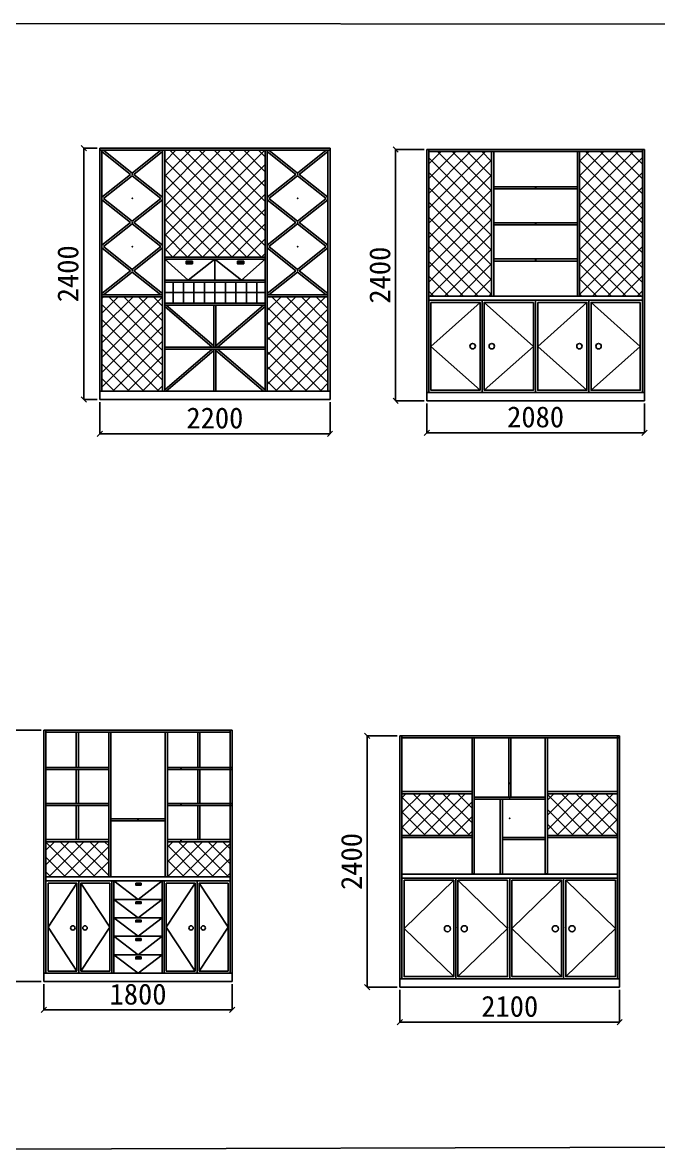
# Model space of a CAD drawing. Header units: millimetres. Extents: x 204800 to 233555, y -2285 to 8522.
# Drawn here: x 212436 to 218511, y -2285 to 8497 of the extents above; entities that cross this region are included whole.
import ezdxf

# ---------------------------------------------------------------- set-up
doc = ezdxf.new("R2010")
doc.units = ezdxf.units.MM
doc.layers.add('012', color=4, linetype='Continuous')
doc.layers.add('DIM【标注】', color=66, linetype='Continuous')
doc.styles.add('ROMANS', font='romans.shx', dxfattribs={"bigfont": 'hztxt'})
doc.styles.add('宋体', font='SimSun.ttf', dxfattribs={"height": 200})
doc.dimstyles.new('模型空间1：40', dxfattribs={"dimscale": 50, "dimtxt": 1.4, "dimasz": 1, "dimexe": 0, "dimexo": 0.5, "dimgap": 1, "dimtad": 1, "dimdec": 0, "dimrnd": 5, "dimzin": 0, "dimdsep": 46, "dimtxsty": 'ROMANS', "dimblk": 'ARCHTICK', "dimcen": 0.09, "dimclrd": 1, "dimclre": 1, "dimclrt": 2, "dimadec": 0, "dimazin": 0, "dimtfac": 1, "dimtdec": 0, "dimtix": 1, "dimtmove": 2, "dimatfit": 3, "dimldrblk": 'ZHL-SOFT_JT', "dimfxl": 2, "dimfxlon": 1, "dimtolj": 1, "dimtzin": 0, "dimarcsym": 0})
pattern_1 = [(45, (-426202.14, 2786600.9), (-70.710678, 70.710678), []), (135, (-426202.14, 2786600.9), (-70.710678, -70.710678), [])]

# ---------------------------------------------------------------- blocks, each defined once
blk = doc.blocks.new('_OBLIQUE')
at = {"color": 0, "linetype": 'ByBlock'}
blk.add_line((-0.5, -0.5), (0.5, 0.5), dxfattribs=at)
blk = doc.blocks.new('*D42')
at = {"layer": 'DEFPOINTS', "color": 0, "ltscale": 6, "transparency": 16777216}
for p in [(213173, 4897), (215373, 4897), (215373, 4569)]:
    blk.add_point(p, dxfattribs=at)
at = {"layer": 'DIM【标注】', "color": 251, "lineweight": -2, "ltscale": 6, "transparency": 16777216}
for p, q in [((213173, 4872), (213173, 4569)), ((215373, 4872), (215373, 4569)), ((213173, 4569), (215373, 4569))]:
    blk.add_line(p, q, dxfattribs=at)
at = {"layer": 'DIM【标注】', "color": 251, "lineweight": -2, "ltscale": 6, "transparency": 16777216, "xscale": 50, "yscale": 50, "zscale": 50, "rotation": 180}
blk.add_blockref('_OBLIQUE', (213173, 4569), dxfattribs=at)
at = {"layer": 'DIM【标注】', "color": 251, "lineweight": -2, "ltscale": 6, "transparency": 16777216, "xscale": 50, "yscale": 50, "zscale": 50}
blk.add_blockref('_OBLIQUE', (215373, 4569), dxfattribs=at)
at = {"layer": 'DIM【标注】', "color": 8, "ltscale": 6, "transparency": 16777216, "insert": (214273, 4719), "char_height": 200, "attachment_point": 5, "style": '宋体'}
blk.add_mtext('\\A1;2200', dxfattribs=at)
blk = doc.blocks.new('ZHL-SOFT_JT')
for p, q in [((-0.94, 0.839), (-0.94, 0.839)), ((-0.94, 0.737), (-0.94, 0.737)), ((-0.94, 0.63647), (-0.94, 0.63647)), ((-0.867, 0.7737), (-0.867, 0.7737)), ((-0.867, 0.6758), (-0.867, 0.6758)), ((-0.867, 0.586942), (-0.867, 0.586942)), ((-0.787, 0.7022), (-0.787, 0.7022)), ((-0.787, 0.614), (-0.787, 0.614)), ((-0.787, 0.53266), (-0.787, 0.53266)), ((-0.7, 0.5526), (-0.7, 0.5526)), ((-0.7, 0.4797), (-0.7, 0.4797)), ((-0.629, 0.49), (-0.63, 0.49)), ((-0.552, 0.4299), (-0.552, 0.4299)), ((-0.472, 0.368), (-0.472, 0.368)), ((-0.3929, 0.3067), (-0.3929, 0.3067)), ((-0.31548, 0.24568), (-0.31548, 0.24568)), ((-0.23659, 0.184298), (-0.23659, 0.184298)), ((-0.94, -0.63647), (-0.94, -0.63647)), ((-0.94, -0.737), (-0.94, -0.737)), ((-0.94, -0.839), (-0.94, -0.839)), ((-0.867, -0.586942), (-0.867, -0.586942)), ((-0.867, -0.6758), (-0.867, -0.6758)), ((-0.867, -0.7737), (-0.867, -0.7737)), ((-0.787, -0.53266), (-0.787, -0.53266)), ((-0.787, -0.614), (-0.787, -0.614)), ((-0.787, -0.7022), (-0.787, -0.7022)), ((-0.7, -0.4797), (-0.7, -0.4797)), ((-0.7, -0.5526), (-0.7, -0.5526)), ((-0.629, -0.49), (-0.63, -0.49)), ((-0.552, -0.4299), (-0.552, -0.4299)), ((-0.472, -0.368), (-0.472, -0.368)), ((-0.3929, -0.3067), (-0.3929, -0.3067)), ((-0.31548, -0.24568), (-0.31548, -0.24568)), ((-0.23659, -0.184298), (-0.23659, -0.184298))]:
    blk.add_line(p, q)
blk.add_lwpolyline([(-1, 0), (0, 0), (-1, -1), (-1, -0.569), (0, 0), (-1, 0.569), (-1, 1), (0, 0)])
blk = doc.blocks.new('*D43')
at = {"layer": 'DEFPOINTS', "color": 0, "ltscale": 6, "transparency": 16777216}
for p in [(213173, 7297), (213020, 4897), (213173, 4897)]:
    blk.add_point(p, dxfattribs=at)
at = {"layer": 'DIM【标注】', "color": 251, "lineweight": -2, "ltscale": 6, "transparency": 16777216}
for p, q in [((213148, 7297), (213020, 7297)), ((213020, 7297), (213020, 4897)), ((213148, 4897), (213020, 4897))]:
    blk.add_line(p, q, dxfattribs=at)
at = {"layer": 'DIM【标注】', "color": 251, "lineweight": -2, "ltscale": 6, "transparency": 16777216, "xscale": 50, "yscale": 50, "zscale": 50}
for p, rotation in [((213020, 7297), 90), ((213020, 4897), 270)]:
    blk.add_blockref('_OBLIQUE', p, dxfattribs=dict(at, rotation=rotation))
at = {"layer": 'DIM【标注】', "color": 8, "ltscale": 6, "transparency": 16777216, "insert": (212870, 6097), "char_height": 200, "attachment_point": 5, "rotation": 90, "style": '宋体'}
blk.add_mtext('\\A1;2400', dxfattribs=at)
blk = doc.blocks.new('*D44')
at = {"layer": 'DEFPOINTS', "color": 0, "ltscale": 6, "transparency": 16777216}
for p in [(216297, 4884), (218377, 4884), (218377, 4579)]:
    blk.add_point(p, dxfattribs=at)
at = {"layer": 'DIM【标注】', "color": 251, "lineweight": -2, "ltscale": 6, "transparency": 16777216}
for p, q in [((216297, 4859), (216297, 4579)), ((218377, 4859), (218377, 4579)), ((216297, 4579), (218377, 4579))]:
    blk.add_line(p, q, dxfattribs=at)
at = {"layer": 'DIM【标注】', "color": 251, "lineweight": -2, "ltscale": 6, "transparency": 16777216, "xscale": 50, "yscale": 50, "zscale": 50, "rotation": 180}
blk.add_blockref('_OBLIQUE', (216297, 4579), dxfattribs=at)
at = {"layer": 'DIM【标注】', "color": 251, "lineweight": -2, "ltscale": 6, "transparency": 16777216, "xscale": 50, "yscale": 50, "zscale": 50}
blk.add_blockref('_OBLIQUE', (218377, 4579), dxfattribs=at)
at = {"layer": 'DIM【标注】', "color": 8, "ltscale": 6, "transparency": 16777216, "insert": (217337, 4729), "char_height": 200, "attachment_point": 5, "style": '宋体'}
blk.add_mtext('\\A1;2080', dxfattribs=at)
blk = doc.blocks.new('*D45')
at = {"layer": 'DEFPOINTS', "color": 0, "ltscale": 6, "transparency": 16777216}
for p in [(216000, 7284), (216297, 7284), (216297, 4884)]:
    blk.add_point(p, dxfattribs=at)
at = {"layer": 'DIM【标注】', "color": 251, "lineweight": -2, "ltscale": 6, "transparency": 16777216}
for p, q in [((216272, 7284), (216000, 7284)), ((216000, 4884), (216000, 7284)), ((216272, 4884), (216000, 4884))]:
    blk.add_line(p, q, dxfattribs=at)
at = {"layer": 'DIM【标注】', "color": 251, "lineweight": -2, "ltscale": 6, "transparency": 16777216, "xscale": 50, "yscale": 50, "zscale": 50}
for p, rotation in [((216000, 7284), 90), ((216000, 4884), 270)]:
    blk.add_blockref('_OBLIQUE', p, dxfattribs=dict(at, rotation=rotation))
at = {"layer": 'DIM【标注】', "color": 8, "ltscale": 6, "transparency": 16777216, "insert": (215850, 6084), "char_height": 200, "attachment_point": 5, "rotation": 90, "style": '宋体'}
blk.add_mtext('\\A1;2400', dxfattribs=at)
blk = doc.blocks.new('*D74')
at = {"layer": 'DEFPOINTS', "color": 0, "ltscale": 6, "transparency": 16777216}
for p in [(212639, 1738), (212340, -662), (212639, -662)]:
    blk.add_point(p, dxfattribs=at)
at = {"layer": 'DIM【标注】', "color": 251, "lineweight": -2, "ltscale": 6, "transparency": 16777216}
for p, q in [((212614, 1738), (212340, 1738)), ((212340, 1738), (212340, -662)), ((212614, -662), (212340, -662))]:
    blk.add_line(p, q, dxfattribs=at)
at = {"layer": 'DIM【标注】', "color": 251, "lineweight": -2, "ltscale": 6, "transparency": 16777216, "xscale": 50, "yscale": 50, "zscale": 50}
for p, rotation in [((212340, 1738), 90), ((212340, -662), 270)]:
    blk.add_blockref('_OBLIQUE', p, dxfattribs=dict(at, rotation=rotation))
at = {"layer": 'DIM【标注】', "color": 8, "ltscale": 6, "transparency": 16777216, "insert": (212190, 538), "char_height": 200, "attachment_point": 5, "rotation": 90, "style": '宋体'}
blk.add_mtext('\\A1;2400', dxfattribs=at)
blk = doc.blocks.new('*D75')
at = {"layer": 'DEFPOINTS', "color": 0, "ltscale": 6, "transparency": 16777216}
for p in [(212639, -662), (214439, -662), (214439, -934)]:
    blk.add_point(p, dxfattribs=at)
at = {"layer": 'DIM【标注】', "color": 251, "lineweight": -2, "ltscale": 6, "transparency": 16777216}
for p, q in [((212639, -687), (212639, -934)), ((214439, -687), (214439, -934)), ((212639, -934), (214439, -934))]:
    blk.add_line(p, q, dxfattribs=at)
at = {"layer": 'DIM【标注】', "color": 251, "lineweight": -2, "ltscale": 6, "transparency": 16777216, "xscale": 50, "yscale": 50, "zscale": 50, "rotation": 180}
blk.add_blockref('_OBLIQUE', (212639, -934), dxfattribs=at)
at = {"layer": 'DIM【标注】', "color": 251, "lineweight": -2, "ltscale": 6, "transparency": 16777216, "xscale": 50, "yscale": 50, "zscale": 50}
blk.add_blockref('_OBLIQUE', (214439, -934), dxfattribs=at)
at = {"layer": 'DIM【标注】', "color": 8, "ltscale": 6, "transparency": 16777216, "insert": (213539, -784), "char_height": 200, "attachment_point": 5, "style": '宋体'}
blk.add_mtext('\\A1;1800', dxfattribs=at)
blk = doc.blocks.new('*D78')
at = {"layer": 'DEFPOINTS', "color": 0, "ltscale": 6, "transparency": 16777216}
for p in [(216040, -716), (218140, -716), (218140, -1051)]:
    blk.add_point(p, dxfattribs=at)
at = {"layer": 'DIM【标注】', "color": 251, "lineweight": -2, "ltscale": 6, "transparency": 16777216}
for p, q in [((216040, -741), (216040, -1051)), ((218140, -741), (218140, -1051)), ((216040, -1051), (218140, -1051))]:
    blk.add_line(p, q, dxfattribs=at)
at = {"layer": 'DIM【标注】', "color": 251, "lineweight": -2, "ltscale": 6, "transparency": 16777216, "xscale": 50, "yscale": 50, "zscale": 50, "rotation": 180}
blk.add_blockref('_OBLIQUE', (216040, -1051), dxfattribs=at)
at = {"layer": 'DIM【标注】', "color": 251, "lineweight": -2, "ltscale": 6, "transparency": 16777216, "xscale": 50, "yscale": 50, "zscale": 50}
blk.add_blockref('_OBLIQUE', (218140, -1051), dxfattribs=at)
at = {"layer": 'DIM【标注】', "color": 8, "ltscale": 6, "transparency": 16777216, "insert": (217090, -901), "char_height": 200, "attachment_point": 5, "style": '宋体'}
blk.add_mtext('\\A1;2100', dxfattribs=at)
blk = doc.blocks.new('*D79')
at = {"layer": 'DEFPOINTS', "color": 0, "ltscale": 6, "transparency": 16777216}
for p in [(216040, 1684), (215729, -716), (216040, -716)]:
    blk.add_point(p, dxfattribs=at)
at = {"layer": 'DIM【标注】', "color": 251, "lineweight": -2, "ltscale": 6, "transparency": 16777216}
for p, q in [((216015, 1684), (215729, 1684)), ((215729, 1684), (215729, -716)), ((216015, -716), (215729, -716))]:
    blk.add_line(p, q, dxfattribs=at)
at = {"layer": 'DIM【标注】', "color": 251, "lineweight": -2, "ltscale": 6, "transparency": 16777216, "xscale": 50, "yscale": 50, "zscale": 50}
for p, rotation in [((215729, 1684), 90), ((215729, -716), 270)]:
    blk.add_blockref('_OBLIQUE', p, dxfattribs=dict(at, rotation=rotation))
at = {"layer": 'DIM【标注】', "color": 8, "ltscale": 6, "transparency": 16777216, "insert": (215579, 484), "char_height": 200, "attachment_point": 5, "rotation": 90, "style": '宋体'}
blk.add_mtext('\\A1;2400', dxfattribs=at)

msp = doc.modelspace()

# ---------------------------------------------------------------- hatches: boundary and pattern name
at = {"layer": 'DIM【标注】', "ltscale": 6}
h = msp.add_hatch(dxfattribs=at)
h.set_pattern_fill('_USER', color=4, scale=100, angle=45, style=0, double=1, pattern_type=0)
h.set_pattern_definition(pattern_1)
h.paths.add_polyline_path([(214753.5, 7276.9), (213793.5, 7276.9), (213793.5, 6256.9), (214753.5, 6256.9)])
h = msp.add_hatch(dxfattribs=at)
h.set_pattern_fill('_USER', color=4, scale=100, angle=45, style=0, double=1, pattern_type=0)
h.set_pattern_definition(pattern_1)
h.paths.add_polyline_path([(216317, 5884.1), (216917, 5884.1), (216917, 7264.1), (216317, 7264.1)])
h.paths.add_polyline_path([(218357, 7264.1), (217757, 7264.1), (217757, 5884.1), (218357, 5884.1)])
h = msp.add_hatch(dxfattribs=at)
h.set_pattern_fill('_USER', color=4, scale=100, angle=45, style=0, double=1, pattern_type=0)
h.set_pattern_definition(pattern_1)
h.paths.add_polyline_path([(213773.5, 5876.9), (213193.5, 5876.9), (213193.5, 4976.9), (213773.5, 4976.9)])
h.paths.add_polyline_path([(215353.5, 5876.9), (214773.5, 5876.9), (214773.5, 4976.9), (215353.5, 4976.9)])
h = msp.add_hatch(dxfattribs=at)
h.set_pattern_fill('_USER', color=4, scale=100, angle=45, style=0, double=1, pattern_type=0)
h.set_pattern_definition(pattern_1)
h.paths.add_polyline_path([(216730.1, 1130.9), (216060.1, 1130.9), (216060.1, 732.5), (216730.1, 732.5)])
h.paths.add_polyline_path([(218120.1, 1130.9), (217450.1, 1130.9), (217450.1, 732.5), (218120.1, 732.5)])
h = msp.add_hatch(dxfattribs=at)
h.set_pattern_fill('_USER', color=4, scale=100, angle=45, style=0, double=1, pattern_type=0)
h.set_pattern_definition([(45, (-451347.62, 2781044.37), (-70.710678, 70.710678), []), (135, (-451347.62, 2781044.37), (-70.710678, -70.710678), [])])
h.paths.add_polyline_path([(213258.9, 337.8), (213258.9, 672.8), (213228.9, 672.8), (212658.9, 672.8), (212658.9, 337.8)])
h.paths.add_polyline_path([(213818.9, 337.8), (214418.9, 337.8), (214418.9, 672.8), (213818.9, 672.8)])

# ---------------------------------------------------------------- linework, layer by layer
at = {"layer": '012'}
for p, q in [((233555, 8466.2), (204855, 8496.5)), ((204799.6, -2285.4), (233555, -2198.6))]:
    msp.add_line(p, q, dxfattribs=at)
at = {"layer": 'DIM【标注】', "color": 4, "ltscale": 6}
for p, q in [((213173.5, 7296.9), (215373.5, 7296.9)), ((213173.5, 7296.9), (215373.5, 7296.9)), ((213173.5, 7296.9), (213173.5, 4896.9)), ((213173.5, 7276.9), (215373.5, 7276.9)), ((213193.5, 7276.9), (213193.5, 4976.9)), ((213467.4, 7046.9), (213193.5, 7264.1)), ((213483.5, 7059.7), (213209.6, 7276.9)), ((213757.4, 7276.9), (213483.5, 7059.7)), ((213773.5, 7264.1), (213499.6, 7046.9)), ((213773.5, 7276.9), (213773.5, 4976.9)), ((213793.5, 7276.9), (213793.5, 4976.9)), ((214753.5, 7276.9), (214753.5, 4976.9)), ((214773.5, 7276.9), (214773.5, 4976.9)), ((214773.5, 7264.1), (215047.4, 7046.9)), ((214789.6, 7276.9), (215063.5, 7059.7)), ((215063.5, 7059.7), (215337.4, 7276.9)), ((215079.6, 7046.9), (215353.5, 7264.1)), ((215353.5, 7276.9), (215353.5, 4976.9)), ((215373.5, 7296.9), (215373.5, 4896.9)), ((216297, 4884.1), (216297, 7284.1)), ((218377, 7284.1), (216297, 7284.1)), ((216317, 4964.1), (216317, 7284.1)), ((216317, 7264.1), (218357, 7264.1)), ((216917, 5884.1), (216917, 7264.1)), ((216937, 5884.1), (216937, 7264.1)), ((217737, 7264.1), (217737, 5884.1)), ((217757, 7264.1), (217757, 5884.1)), ((218357, 7284.1), (218357, 4964.1)), ((218377, 7284.1), (218377, 7284.1)), ((218377, 7284.1), (218377, 4884.1)), ((213467.4, 7046.9), (213193.5, 6829.7)), ((213483.5, 7034.1), (213209.6, 6816.9)), ((213757.4, 6816.9), (213483.5, 7034.1)), ((213773.5, 6829.7), (213499.6, 7046.9)), ((214773.5, 6829.7), (215047.4, 7046.9)), ((214789.6, 6816.9), (215063.5, 7034.1)), ((215063.5, 7034.1), (215337.4, 6816.9)), ((215079.6, 7046.9), (215353.5, 6829.7)), ((216937, 6929.1), (217737, 6929.1)), ((216937, 6909.1), (217737, 6909.1)), ((213467.4, 6586.9), (213193.5, 6804.1)), ((213483.5, 6599.7), (213209.6, 6816.9)), ((213757.4, 6816.9), (213483.5, 6599.7)), ((213773.5, 6804.1), (213499.6, 6586.9)), ((214773.5, 6804.1), (215047.4, 6586.9)), ((214789.6, 6816.9), (215063.5, 6599.7)), ((215063.5, 6599.7), (215337.4, 6816.9)), ((215079.6, 6586.9), (215353.5, 6804.1)), ((213467.4, 6586.9), (213193.5, 6369.7)), ((213773.5, 6369.7), (213499.6, 6586.9)), ((214773.5, 6369.7), (215047.4, 6586.9)), ((215079.6, 6586.9), (215353.5, 6369.7)), ((216937, 6584.1), (217737, 6584.1)), ((213483.5, 6574.1), (213209.6, 6356.9)), ((213757.4, 6356.9), (213483.5, 6574.1)), ((214789.6, 6356.9), (215063.5, 6574.1)), ((215063.5, 6574.1), (215337.4, 6356.9)), ((216937, 6564.1), (217737, 6564.1)), ((213467.4, 6126.9), (213193.5, 6344.1)), ((213483.5, 6139.7), (213209.6, 6356.9)), ((213757.4, 6356.9), (213483.5, 6139.7)), ((213773.5, 6344.1), (213499.6, 6126.9)), ((213793.5, 6256.9), (214753.5, 6256.9)), ((214773.5, 6344.1), (215047.4, 6126.9)), ((214789.6, 6356.9), (215063.5, 6139.7)), ((215063.5, 6139.7), (215337.4, 6356.9)), ((215079.6, 6126.9), (215353.5, 6344.1)), ((213793.5, 6236.9), (214753.5, 6236.9)), ((214018.4, 6036.9), (213793.5, 6236.9)), ((214273.5, 6236.9), (214018.4, 6036.9)), ((214273.5, 6236.9), (214273.5, 6036.9)), ((214273.5, 6236.9), (214528.5, 6036.9)), ((214528.5, 6036.9), (214753.5, 6236.9)), ((216937, 6239.1), (217737, 6239.1)), ((216937, 6219.1), (217737, 6219.1)), ((213467.4, 6126.9), (213193.5, 5909.7)), ((213483.5, 6114.1), (213209.6, 5896.9)), ((213757.4, 5896.9), (213483.5, 6114.1)), ((213773.5, 5909.7), (213499.6, 6126.9)), ((214773.5, 5909.7), (215047.4, 6126.9)), ((214789.6, 5896.9), (215063.5, 6114.1)), ((215063.5, 6114.1), (215337.4, 5896.9)), ((215079.6, 6126.9), (215353.5, 5909.7)), ((213793.5, 6036.9), (214753.5, 6036.9)), ((213793.5, 6016.9), (214753.5, 6016.9)), ((213873.5, 5816.9), (213873.5, 6016.9)), ((213973.5, 5816.9), (213973.5, 6016.9)), ((214073.5, 5816.9), (214073.5, 6016.9)), ((214173.5, 5816.9), (214173.5, 6016.9)), ((214273.5, 5816.9), (214273.5, 6016.9)), ((214373.5, 5816.9), (214373.5, 6016.9)), ((214473.5, 5816.9), (214473.5, 6016.9)), ((214573.5, 5816.9), (214573.5, 6016.9)), ((214673.5, 5816.9), (214673.5, 6016.9)), ((213193.5, 5896.9), (213773.5, 5896.9)), ((213193.5, 5876.9), (213773.5, 5876.9)), ((213793.5, 5916.9), (214753.5, 5916.9)), ((214773.5, 5896.9), (215353.5, 5896.9)), ((214773.5, 5876.9), (215353.5, 5876.9)), ((216317, 5884.1), (218357, 5884.1)), ((216317, 5844.1), (218357, 5844.1)), ((216827, 5844.1), (216827, 4964.1)), ((217337, 5844.1), (217337, 4964.1)), ((217847, 5844.1), (217847, 4964.1)), ((213793.5, 5816.9), (214753.5, 5816.9)), ((213793.5, 5796.9), (214753.5, 5796.9)), ((214248.1, 5396.9), (213793.5, 5783.8)), ((214263.5, 5410), (213808.9, 5796.9)), ((214263.5, 5796.9), (214263.5, 5396.9)), ((214283.5, 5796.9), (214283.5, 5396.9)), ((214283.5, 5410), (214738.1, 5796.9)), ((214298.9, 5396.9), (214753.5, 5783.8)), ((213793.5, 5396.9), (214753.5, 5396.9)), ((213793.5, 5376.9), (214753.5, 5376.9)), ((214248.1, 5376.9), (213793.5, 4990)), ((214263.5, 5363.8), (213808.9, 4976.9)), ((214263.5, 5376.9), (214263.5, 5346.9)), ((214263.5, 5376.9), (214263.5, 4976.9)), ((214283.5, 5376.9), (214283.5, 5346.9)), ((214283.5, 5376.9), (214283.5, 4976.9)), ((214283.5, 5363.8), (214738.1, 4976.9)), ((214298.9, 5376.9), (214753.5, 4990)), ((213173.5, 4976.9), (215373.5, 4976.9)), ((216297, 4964.1), (218377, 4964.1)), ((213173.5, 4896.9), (215373.5, 4896.9)), ((216297, 4884.1), (218377, 4884.1)), ((212638.9, 1737.8), (214438.9, 1737.8)), ((212638.9, 1737.8), (212638.9, -662.2)), ((212658.9, 1737.8), (212658.9, -582.2)), ((214418.9, 1737.8), (214418.9, -582.2)), ((214438.9, 1737.8), (214438.9, -662.2)), ((212658.9, 1717.8), (214418.9, 1717.8)), ((212948.9, 1382.8), (212948.9, 1717.8)), ((212968.9, 1382.8), (212968.9, 1717.8)), ((213258.9, 1717.8), (213258.9, 337.8)), ((213278.9, 1717.8), (213278.9, 337.8)), ((213798.9, 1717.8), (213798.9, 337.8)), ((213818.9, 1717.8), (213818.9, 337.8)), ((214108.9, 1382.8), (214108.9, 1717.8)), ((214128.9, 1382.8), (214128.9, 1717.8)), ((216040.1, 1684.2), (218140.1, 1684.2)), ((216040.1, 1684.2), (216040.1, -715.8)), ((216060.1, 1684.2), (216060.1, -635.8)), ((216060.1, 1664.2), (218140.1, 1664.2)), ((216730.1, 364.2), (216730.1, 1664.2)), ((216750.1, 364.2), (216750.1, 1664.2)), ((217080.1, 1098.6), (217080.1, 1664.2)), ((217100.1, 1098.6), (217100.1, 1664.2)), ((217430.1, 364.2), (217430.1, 1664.2)), ((217450.1, 364.2), (217450.1, 1664.2)), ((218120.1, -635.8), (218120.1, 1684.2)), ((218140.1, -715.8), (218140.1, 1684.2)), ((212658.9, 1382.8), (213258.9, 1382.8)), ((212658.9, 1362.8), (213258.9, 1362.8)), ((212948.9, 1037.8), (212948.9, 1362.8)), ((212968.9, 1037.8), (212968.9, 1362.8)), ((213818.9, 1382.8), (214438.9, 1382.8)), ((213818.9, 1362.8), (214438.9, 1362.8)), ((214108.9, 1037.8), (214108.9, 1362.8)), ((214128.9, 1037.8), (214128.9, 1362.8)), ((216060.1, 1150.9), (216730.1, 1150.9)), ((216060.1, 1130.9), (216730.1, 1130.9)), ((216750.1, 1098.6), (217430.1, 1098.6)), ((216750.1, 1078.6), (217430.1, 1078.6)), ((217000.1, 364.2), (217000.1, 1078.6)), ((217020.1, 364.2), (217020.1, 1078.6)), ((217450.1, 1150.9), (218120.1, 1150.9)), ((217450.1, 1130.9), (218120.1, 1130.9)), ((212658.9, 1037.8), (213258.9, 1037.8)), ((212658.9, 1017.8), (213258.9, 1017.8)), ((212948.9, 692.8), (212948.9, 1017.8)), ((212968.9, 692.8), (212968.9, 1017.8)), ((213818.9, 1037.8), (214438.9, 1037.8)), ((213818.9, 1017.8), (214438.9, 1017.8)), ((214108.9, 692.8), (214108.9, 1017.8)), ((214128.9, 692.8), (214128.9, 1017.8)), ((213278.9, 891.6), (213798.9, 891.6)), ((213278.9, 871.6), (213798.9, 871.6)), ((212658.9, 692.8), (213258.9, 692.8)), ((212658.9, 672.8), (213258.9, 672.8)), ((213228.9, 692.8), (213258.9, 692.8)), ((213228.9, 672.8), (213258.9, 672.8)), ((213818.9, 692.8), (213848.9, 692.8)), ((213818.9, 692.8), (214418.9, 692.8)), ((213818.9, 672.8), (213848.9, 672.8)), ((213818.9, 672.8), (214418.9, 672.8)), ((216060.1, 732.5), (216730.1, 732.5)), ((216060.1, 712.5), (216730.1, 712.5)), ((217020.1, 714.2), (217430.1, 714.2)), ((217020.1, 694.2), (217430.1, 694.2)), ((217450.1, 732.5), (218120.1, 732.5)), ((217450.1, 712.5), (218120.1, 712.5)), ((212658.9, 337.8), (214418.9, 337.8)), ((216060.1, 364.2), (218120.1, 364.2)), ((216060.1, 324.2), (218120.1, 324.2)), ((216575.1, -635.8), (216575.1, 324.2)), ((217090.1, -635.8), (217090.1, 324.2)), ((217605.1, -635.8), (217605.1, 324.2)), ((212658.9, 297.8), (214418.9, 297.8)), ((212973.9, 297.8), (212973.9, -582.2)), ((213288.9, 297.8), (213288.9, -582.2)), ((213308.9, 297.8), (213308.9, -582.2)), ((213308.9, 297.8), (213538.9, 121.8)), ((213538.9, 121.8), (213768.9, 297.8)), ((213768.9, 297.8), (213768.9, -582.2)), ((213788.9, 297.8), (213788.9, -582.2)), ((214103.9, 297.8), (214103.9, -582.2)), ((213768.9, 121.8), (213308.9, 121.8)), ((213308.9, 121.8), (213538.9, -54.2)), ((213538.9, -54.2), (213768.9, 121.8)), ((213768.9, -54.2), (213308.9, -54.2)), ((213308.9, -54.2), (213538.9, -230.2)), ((213538.9, -230.2), (213768.9, -54.2)), ((213768.9, -230.2), (213308.9, -230.2)), ((213308.9, -230.2), (213538.9, -406.2)), ((213538.9, -406.2), (213768.9, -230.2)), ((213768.9, -406.2), (213308.9, -406.2)), ((213308.9, -406.2), (213538.9, -582.2)), ((213538.9, -582.2), (213768.9, -406.2)), ((212638.9, -582.2), (214438.9, -582.2)), ((216040.1, -635.8), (218140.1, -635.8)), ((212638.9, -662.2), (214438.9, -662.2)), ((216040.1, -715.8), (218140.1, -715.8))]:
    msp.add_line(p, q, dxfattribs=at)
at = {"layer": 'DIM【标注】', "color": 251, "ltscale": 6}
for p, q in [((216807, 5824.1), (216337, 5404.1)), ((216847, 5824.1), (217317, 5404.1)), ((217827, 5824.1), (217357, 5404.1)), ((217867, 5824.1), (218337, 5404.1)), ((216337, 5404.1), (216807, 4984.1)), ((217317, 5404.1), (216847, 4984.1)), ((217357, 5404.1), (217827, 4984.1)), ((218337, 5404.1), (217867, 4984.1)), ((212953.9, 277.8), (212678.9, -142.2)), ((212993.9, 277.8), (213268.9, -142.2)), ((214083.9, 277.8), (213808.9, -142.2)), ((214123.9, 277.8), (214398.9, -142.2)), ((216555.1, 304.2), (216080.1, -155.8)), ((216595.1, 304.2), (217070.1, -155.8)), ((217110.1, -155.8), (217585.1, 304.2)), ((217625.1, 304.2), (218100.1, -155.8)), ((212678.9, -142.2), (212953.9, -562.2)), ((213268.9, -142.2), (212993.9, -562.2)), ((213808.9, -142.2), (214083.9, -562.2)), ((214398.9, -142.2), (214123.9, -562.2)), ((216080.1, -155.8), (216555.1, -615.8)), ((217070.1, -155.8), (216595.1, -615.8)), ((217110.1, -155.8), (217585.1, -615.8)), ((218100.1, -155.8), (217625.1, -615.8))]:
    msp.add_line(p, q, dxfattribs=at)
at = {"layer": 'DIM【标注】', "color": 4, "ltscale": 6}
for points in [[(214058.9, 6216.4), (213998.5, 6216.4), (213998.5, 6193.2), (214058.9, 6193.2)], [(214051.9, 6211.1), (214004.2, 6211.1), (214004.2, 6198.3), (214051.9, 6198.3)], [(214488.1, 6216.4), (214548.5, 6216.4), (214548.5, 6193.2), (214488.1, 6193.2)], [(214495.1, 6211.1), (214542.8, 6211.1), (214542.8, 6198.3), (214495.1, 6198.3)], [(213517.2, 275.7), (213568.6, 275.7), (213568.6, 257.9), (213517.2, 257.9)], [(213522.3, 271.3), (213565.5, 271.3), (213565.5, 262.7), (213522.3, 262.7)], [(213517.2, 99.7), (213568.6, 99.7), (213568.6, 81.9), (213517.2, 81.9)], [(213522.3, 95.3), (213565.5, 95.3), (213565.5, 86.7), (213522.3, 86.7)], [(213517.2, -76.3), (213568.6, -76.3), (213568.6, -94.1), (213517.2, -94.1)], [(213522.3, -80.7), (213565.5, -80.7), (213565.5, -89.3), (213522.3, -89.3)], [(213517.2, -252.3), (213568.6, -252.3), (213568.6, -270.1), (213517.2, -270.1)], [(213522.3, -256.7), (213565.5, -256.7), (213565.5, -265.3), (213522.3, -265.3)], [(213517.2, -428.3), (213568.6, -428.3), (213568.6, -446.1), (213517.2, -446.1)], [(213522.3, -432.7), (213565.5, -432.7), (213565.5, -441.3), (213522.3, -441.3)]]:
    msp.add_lwpolyline(points, close=True, dxfattribs=at)
at = {"layer": 'DIM【标注】', "color": 251, "ltscale": 6}
for points in [[(216337, 5824.1), (216807, 5824.1), (216807, 4984.1), (216337, 4984.1)], [(217317, 5824.1), (216847, 5824.1), (216847, 4984.1), (217317, 4984.1)], [(217357, 5824.1), (217827, 5824.1), (217827, 4984.1), (217357, 4984.1)], [(218337, 5824.1), (217867, 5824.1), (217867, 4984.1), (218337, 4984.1)], [(212678.9, 277.8), (212953.9, 277.8), (212953.9, -562.2), (212678.9, -562.2)], [(213268.9, 277.8), (212993.9, 277.8), (212993.9, -562.2), (213268.9, -562.2)], [(213808.9, 277.8), (214083.9, 277.8), (214083.9, -562.2), (213808.9, -562.2)], [(214398.9, 277.8), (214123.9, 277.8), (214123.9, -562.2), (214398.9, -562.2)], [(216080.1, 304.2), (216555.1, 304.2), (216555.1, -615.8), (216080.1, -615.8)], [(217070.1, 304.2), (216595.1, 304.2), (216595.1, -615.8), (217070.1, -615.8)], [(217110.1, 304.2), (217585.1, 304.2), (217585.1, -615.8), (217110.1, -615.8)], [(218100.1, 304.2), (217625.1, 304.2), (217625.1, -615.8), (218100.1, -615.8)]]:
    msp.add_lwpolyline(points, close=True, dxfattribs=at)
at = {"layer": 'DIM【标注】', "color": 4, "ltscale": 6}
for centre, radius in [((216735.6, 5405.6), 25.9), ((216918.4, 5405.6), 25.9), ((217755.6, 5405.6), 25.9), ((217938.4, 5405.6), 25.9), ((212915.7, -150.6), 21.2), ((213032.2, -150.6), 21.2), ((214045.7, -150.6), 21.2), ((214162.2, -150.6), 21.2), ((216495.1, -159.2), 29.5), ((216655.2, -159.2), 29.5), ((217525.1, -159.2), 29.5), ((217685.2, -159.2), 29.5)]:
    msp.add_circle(centre, radius, dxfattribs=at)
at = {"layer": 'DIM【标注】', "color": 4}
for p in [(213483.5, 7046.9), (213483.5, 7046.9), (213483.5, 7046.9), (215063.5, 7046.9), (215063.5, 7046.9), (215063.5, 7046.9), (217337, 6919.1), (213483.5, 6816.9), (215063.5, 6816.9), (213483.5, 6586.9), (213483.5, 6586.9), (215063.5, 6586.9), (215063.5, 6586.9), (217337, 6574.1), (213483.5, 6356.9), (215063.5, 6356.9), (217337, 6229.1), (213483.5, 6126.9), (215063.5, 6126.9), (213948.9, 1372.8), (213948.9, 1372.8), (217090.1, 1230.9), (217090.1, 1083.1), (213948.9, 1027.8), (213948.9, 1027.8), (213538.9, 881.6), (217090.1, 897.5), (213948.9, 682.8), (213948.9, 682.8), (216740.1, 364.2), (217440.1, 364.2), (213768.9, 121.8), (213768.9, -54.2), (216575.1, -148.5), (217090.1, -148.5), (217605.1, -148.5), (213768.9, -230.2), (213768.9, -406.2)]:
    msp.add_point(p, dxfattribs=at)

# ---------------------------------------------------------------- dimensions: what is measured, and where the dimension line sits
at = {"layer": 'DIM【标注】', "color": 4, "ltscale": 6}
for base, p1, p2, picture, middle in [((213020.1, 4896.9), (213173.5, 7296.9), (213173.5, 4896.9), '*D43', (212870.1, 6096.9)), ((216000.2, 7284.1), (216297, 4884.1), (216297, 7284.1), '*D45', (215850.2, 6084.1)), ((212339.8, -662.2), (212638.9, 1737.8), (212638.9, -662.2), '*D74', (212189.8, 537.8)), ((215729.3, -715.8), (216040.1, 1684.2), (216040.1, -715.8), '*D79', (215579.3, 484.2))]:
    dim = msp.add_linear_dim(base=base, p1=p1, p2=p2, angle=90, dimstyle='模型空间1：40', override={"dimtxt": 3, "dimtxsty": '宋体', "dimblk": 'OBLIQUE', "dimclrd": 251, "dimclre": 251, "dimclrt": 8, "dimfxl": 10}, dxfattribs=at)
    dim.commit()
    dim.dimension.update_dxf_attribs({"geometry": picture, "text_midpoint": middle})
for base, p1, p2, picture, middle in [((215373.5, 4569.2), (213173.5, 4896.9), (215373.5, 4896.9), '*D42', (214273.5, 4719.2)), ((218377, 4579.5), (216297, 4884.1), (218377, 4884.1), '*D44', (217337, 4729.5)), ((214438.9, -934.5), (212638.9, -662.2), (214438.9, -662.2), '*D75', (213538.9, -784.5)), ((218140.1, -1051.2), (216040.1, -715.8), (218140.1, -715.8), '*D78', (217090.1, -901.2))]:
    dim = msp.add_linear_dim(base=base, p1=p1, p2=p2, dimstyle='模型空间1：40', override={"dimtxt": 3, "dimtxsty": '宋体', "dimblk": 'OBLIQUE', "dimclrd": 251, "dimclre": 251, "dimclrt": 8, "dimfxl": 10}, dxfattribs=at)
    dim.commit()
    dim.dimension.update_dxf_attribs({"geometry": picture, "text_midpoint": middle})

doc.saveas('drawing.dxf')
